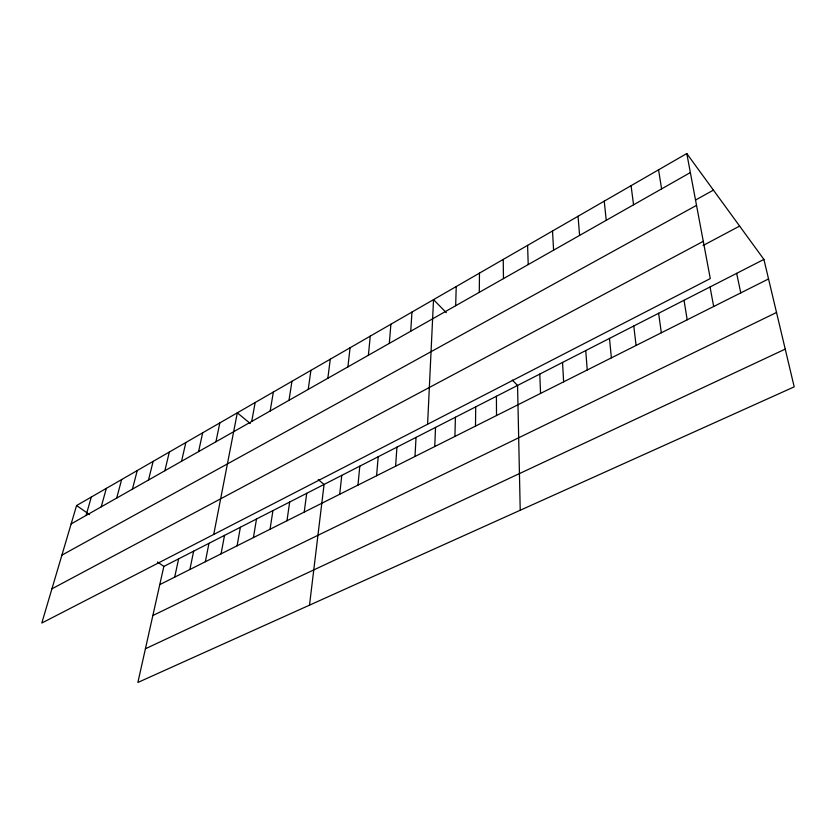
<?xml version="1.0" encoding="UTF-8"?>
<svg xmlns="http://www.w3.org/2000/svg" width="836" height="836" viewBox="0 0 836 836"><rect width="100%" height="100%" fill="white"/><g stroke="black" fill="none" stroke-linecap="round" stroke-linejoin="round"><path stroke-width="1.25" d="M479.289 292.328L479.467 273.132M475.496 426.088L475.715 406.86M454.909 436.423L455.421 417.237M455.672 305.725L456.226 286.539M434.741 446.549L435.535 427.405M427.593 424.239L433.529 299.633L446.299 312.674M414.98 456.477L416.046 437.385M410.727 331.234L411.97 312.068M395.606 466.206L396.933 447.155M376.608 475.736L378.185 456.749M389.325 343.377L390.893 324.232M357.986 485.089L359.804 466.154M368.394 355.258L370.254 336.124M339.719 494.264L341.767 475.381M347.901 366.879L350.065 347.776M309.508 605.159L324.075 484.431L318.223 479.603M327.848 378.259L330.283 359.187M304.22 512.092L306.707 493.324M308.223 389.398L310.919 370.358M286.978 520.755L289.664 502.039M288.995 400.308L291.952 381.3M270.038 529.251L272.933 510.597M253.423 537.6L256.506 519.01M270.164 410.988L273.372 392.021M237.1 545.793L240.371 527.265M251.72 421.448L255.158 402.524M221.08 553.84L224.518 535.374M213.744 534.434L237.309 412.817L250.309 423.549M205.342 561.74L208.948 543.337M215.939 441.753L219.816 422.911M189.887 569.504L193.649 551.164M174.693 577.133L178.622 558.856M198.581 451.607L202.657 432.808M763.905 259.411L163.846 566.411L137.877 682.458L794.2 386.859L763.905 259.411L686.784 153.542L76.578 505.54L41.8 623.039L710.287 278.576L686.784 153.542M181.558 461.263L185.832 442.516M164.859 470.731L169.332 452.036M148.494 480.021L153.134 461.378M132.433 489.133L137.25 470.543M116.674 498.078L121.659 479.54M101.208 506.856L106.35 488.36M86.035 515.467L91.323 497.033M71.133 523.921L690.358 172.571M695.583 200.003L713.432 190.117M61.885 555.156L696.524 205.363M51.926 588.826L703.285 241.332M703.086 245.502L739.63 226.075M159.77 584.625L768.556 278.942M152.852 615.536L776.519 312.486M145.422 648.767L785.234 349.114M76.578 505.54L89.588 514.621M157.481 561.97L163.846 566.411M512.29 380.066L517.557 385.448L520.222 510.253M736.652 273.362L740.78 292.882M710.036 286.978L713.672 306.498M684.026 300.281L687.192 319.791M658.569 169.812L661.6 188.894M658.611 313.281L661.339 332.77M631.065 185.686L633.563 204.799M633.782 325.988L636.071 345.456M604.24 201.162L606.236 220.307M609.496 338.413L611.377 357.86M578.063 216.252L579.588 235.428M585.743 350.566L587.238 369.982M562.523 362.448L563.642 381.833M552.523 230.987L553.589 250.173M539.795 374.068L540.547 393.422M527.589 245.376L528.216 264.573M503.241 259.421L503.46 278.618M496.417 396.264L496.511 415.534"/></g></svg>
